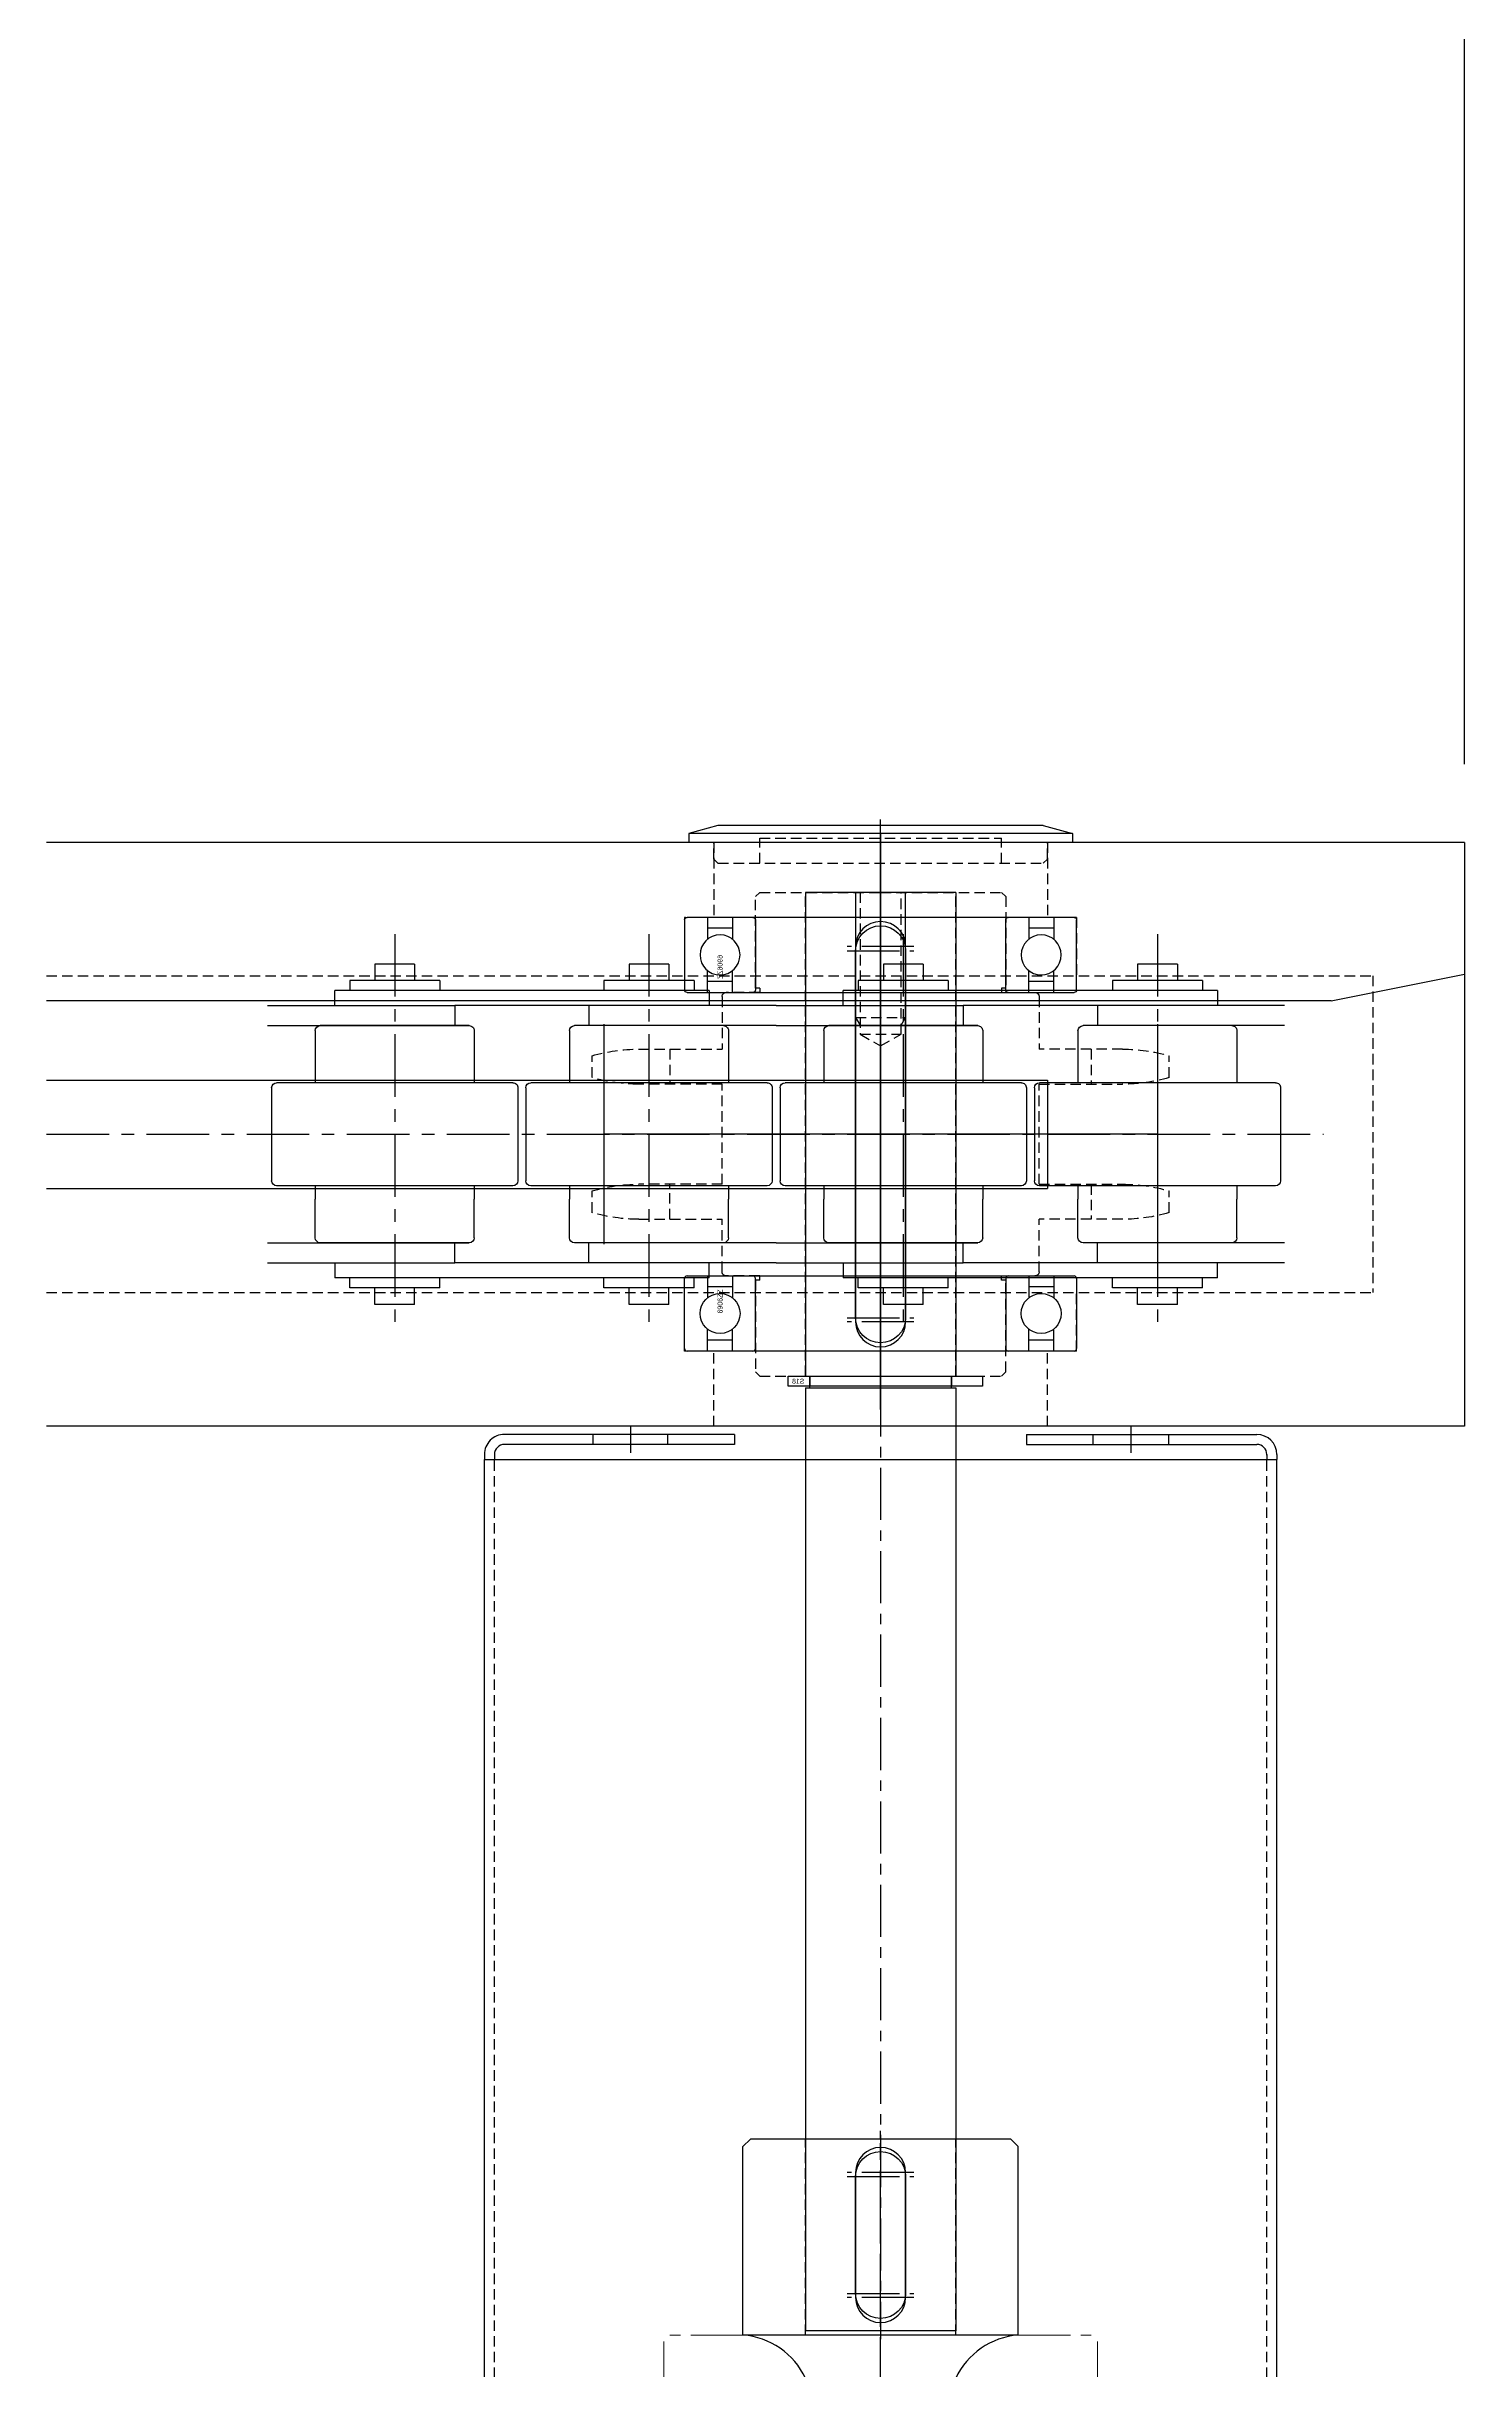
# Model space of a CAD drawing. Header units: inches. Extents: x 0 to 77285, y -118 to 40065.
# Drawn here: x 68326.7 to 68496.7, y 22825.1 to 23103.6 of the extents above; entities that cross this region are included whole.
import ezdxf
from ezdxf.enums import TextEntityAlignment as Align

# ---------------------------------------------------------------- set-up
doc = ezdxf.new("R2010")
doc.units = ezdxf.units.IN
doc.header["$LTSCALE"] = 5
doc.header["$MEASUREMENT"] = 0
for name, pattern in [('CENTER', [2, 1.25, -0.25, 0.25, -0.25]), ('HIDDEN', [0.375, 0.25, -0.125]), ('PHANTOM', [2.5, 1.25, -0.25, 0.25, -0.25, 0.25, -0.25])]:
    doc.linetypes.add(name, pattern=pattern)
for name, color, linetype in [('11', 1, 'CENTER'), ('22', 2, 'HIDDEN'), ('44', 4, 'Continuous'), ('B', 123, 'Continuous'), ('G', 231, 'Continuous'), ('T', 3, 'Continuous'), ('Y', 60, 'Continuous')]:
    doc.layers.add(name, color=color, linetype=linetype)
doc.layers.add('33', color=3, linetype='PHANTOM', lineweight=9)
doc.styles.add('SCI', font='')
doc.styles.get("Standard").update_dxf_attribs({"font": 'arial.ttf'})
doc.styles.get('SCI').set_extended_font_data('Gulim')
doc.dimstyles.new('SCH', dxfattribs={"dimtxt": 2.5, "dimasz": 2, "dimexe": 1.25, "dimexo": 0.625, "dimtad": 1, "dimdec": 8, "dimtxsty": 'SCI', "dimcen": 2.5, "dimclrd": 4, "dimclre": 4, "dimclrt": 7, "dimadec": 8, "dimazin": 2, "dimtfac": 1, "dimtdec": 8, "dimtmove": 0, "dimatfit": 3, "dimfxl": 1, "dimarcsym": 0})

# ---------------------------------------------------------------- blocks, each defined once
blk = doc.blocks.new('A$C8800e7f5')
for p, q in [((0, -23.2), (0, 23.2)), ((0.3, 23.5), (8.7, 23.5)), ((9, 23.2), (9, -23.2)), ((0, 20.75), (2.63, 20.75)), ((1.31, 17.75), (1.31, 20.75)), ((9, 20.75), (6.37, 20.75)), ((7.69, 17.75), (7.69, 20.75)), ((0, 17.75), (2.63, 17.75)), ((9, 17.75), (6.37, 17.75)), ((0.3, 15), (8.7, 15)), ((8.7, -15), (0.3, -15)), ((0, -17.75), (2.63, -17.75)), ((1.31, -20.75), (1.31, -17.75)), ((9, -17.75), (6.37, -17.75)), ((7.69, -20.75), (7.69, -17.75)), ((0, -20.75), (2.63, -20.75)), ((9, -20.75), (6.37, -20.75)), ((8.7, -23.5), (0.3, -23.5))]:
    blk.add_line(p, q)
for centre in [(4.5, 19.25), (4.5, -19.25)]:
    blk.add_circle(centre, 2.4)
for centre, start, end in [((0.3, 23.2), 90, 180), ((8.7, 23.2), 0, 90), ((0.3, 15.3), 180, 270), ((8.7, 15.3), 270, 0), ((0.3, -15.3), 90, 180), ((8.7, -15.3), 0, 90), ((0.3, -23.2), 180, 270), ((8.7, -23.2), 270, 360)]:
    blk.add_arc(centre, 0.3, start, end)
at = {"layer": '11'}
blk.add_line((-1, 0), (10, 0), dxfattribs=at)
at = {"layer": '44'}
blk.add_text('6906ZZ', height=0.6, dxfattribs=at).set_placement((4.5, 18.95))
blk = doc.blocks.new('A$Ce9aabcbc')
for p, q in [((-7.01, 34.58), (-9.62, 34.58)), ((9.19, 34.58), (6.58, 34.58)), ((-10.42, 29), (-10.42, 19)), ((-6.22, 19), (-6.22, 29)), ((5.78, 19), (5.78, 29)), ((9.98, 29), (9.98, 19)), ((-10.42, 25.25), (-6.22, 25.25)), ((9.98, 25.25), (5.78, 25.25)), ((-17.22, 14.5), (-17.22, 18.5)), ((-16.72, 19), (-10.42, 19)), ((5.78, 19), (-6.22, 19)), ((16.28, 19), (9.98, 19)), ((16.78, 14.5), (16.78, 18.5)), ((-28.72, 15), (-29.22, 14.5)), ((-29.22, 14.5), (-29.22, 0)), ((-17.72, 15), (-28.72, 15)), ((-17.72, 14.5), (-17.72, 15)), ((-17.72, 14.5), (-17.22, 14.5)), ((17.28, 14.5), (16.78, 14.5)), ((17.28, 14.5), (17.28, 15)), ((17.28, 15), (28.28, 15)), ((28.28, 15), (28.78, 14.5)), ((28.78, 14.5), (28.78, 0)), ((28.78, 9), (-29.22, 9)), ((-29.22, 0), (-29.22, -14.5)), ((28.78, 0), (28.78, -14.5)), ((28.78, -9), (-29.22, -9)), ((-28.72, -15), (-29.22, -14.5)), ((-28.72, -15), (-17.72, -15)), ((-17.72, -15), (-17.72, -14.5)), ((-17.72, -14.5), (-17.22, -14.5)), ((-17.22, -14.5), (-17.22, -18.5)), ((16.78, -14.5), (16.78, -18.5)), ((17.28, -14.5), (16.78, -14.5)), ((17.28, -15), (17.28, -14.5)), ((28.28, -15), (17.28, -15)), ((28.28, -15), (28.78, -14.5)), ((-16.72, -19), (-10.42, -19)), ((-10.42, -29), (-10.42, -19)), ((-6.22, -19), (-6.22, -29)), ((5.78, -19), (-6.22, -19)), ((5.78, -19), (5.78, -29)), ((9.98, -29), (9.98, -19)), ((16.28, -19), (9.98, -19)), ((-10.42, -25.25), (-6.22, -25.25)), ((5.78, -25.25), (9.98, -25.25)), ((-7.01, -34.58), (-9.62, -34.58)), ((9.19, -34.58), (6.58, -34.58))]:
    blk.add_line(p, q)
at = {"linetype": 'Continuous'}
blk.add_line((-13.42, -33.19), (12.98, -33.19), dxfattribs=at)
for centre, radius, start, end in [((9.58, 29), 20, 163.7846, 180), ((-26.22, 29), 20, 0, 16.2154), ((25.78, 29), 20, 163.7846, 180), ((-10.02, 29), 20, 0, 16.2154), ((-16.72, 18.5), 0.5, 90, 180), ((16.28, 18.5), 0.5, 0, 90), ((-16.72, -18.5), 0.5, 180, 270), ((16.28, -18.5), 0.5, 270, 0), ((9.58, -29), 20, 180, 196.2154), ((-26.22, -29), 20, 343.7846, 0), ((25.78, -29), 20, 180, 196.2154), ((-10.02, -29), 20, 343.7846, 0)]:
    blk.add_arc(centre, radius, start, end)
at = {"layer": '11', "linetype": 'Continuous'}
for p, q in [((-13.42, 33.19), (12.98, 33.19)), ((-0.22, -33.19), (-0.22, 33.19)), ((32.78, 0), (-33.22, 0)), ((-13.42, -33.19), (12.98, -33.19))]:
    blk.add_line(p, q, dxfattribs=at)
blk = doc.blocks.new('FINALrf2040vrp-sc')
for p, q in [((8.2, 2.5), (8.2, 1.5)), ((8.2, 2.5), (17.2, 2.5)), ((10.715, 4.15), (14.685, 4.15)), ((10.715, 4.15), (10.715, 2.5)), ((14.685, 4.15), (14.685, 2.5)), ((17.2, 2.5), (17.2, 1.5)), ((33.6, 2.5), (42.6, 2.5)), ((33.6, 2.5), (33.6, 1.5)), ((36.115, 4.15), (36.115, 2.5)), ((36.115, 4.15), (40.085, 4.15)), ((40.085, 4.15), (40.085, 2.5)), ((42.6, 2.5), (42.6, 1.5)), ((0, 0), (18.7, 0)), ((6.7, 1.5), (44.1, 1.5)), ((6.7, 1.5), (6.7, 0)), ((18.7, 0), (32.1, 0)), ((18.7, 0), (18.7, -2)), ((32.1, 0), (32.1, -2)), ((50.8, 0), (32.1, 0)), ((44.1, 0), (44.1, 1.5)), ((0, -2), (20.14, -2)), ((50.8, -2), (30.66, -2)), ((30.66, -2), (45.54, -2)), ((4.76, -2.5), (4.76, -6.35)), ((20.64, -2.5), (20.64, -6.35)), ((30.16, -2.5), (30.16, -6.35)), ((46.04, -2.5), (46.04, -6.35)), ((4.76, -6.35), (4.76, -7.7)), ((20.64, -6.35), (20.64, -7.7)), ((30.16, -6.35), (30.16, -7.7)), ((46.04, -6.35), (46.04, -7.7)), ((0.4, -8.2), (0.4, -17.5)), ((0.9, -7.7), (24.5, -7.7)), ((25, -8.2), (25, -17.5)), ((25.8, -8.2), (25.8, -17.5)), ((26.3, -7.7), (49.9, -7.7)), ((50.4, -8.2), (50.4, -17.5)), ((0.9, -18), (24.5, -18)), ((4.76, -18), (4.76, -19.35)), ((20.64, -18), (20.64, -19.35)), ((26.3, -18), (49.9, -18)), ((30.16, -18), (30.16, -19.35)), ((46.04, -18), (46.04, -19.35)), ((4.76, -23.2), (4.76, -19.35)), ((20.64, -23.2), (20.64, -19.35)), ((30.16, -23.2), (30.16, -19.35)), ((46.04, -23.2), (46.04, -19.35)), ((0, -23.7), (20.14, -23.7)), ((18.7, -25.7), (18.7, -23.7)), ((30.66, -23.7), (45.54, -23.7)), ((50.8, -23.7), (30.66, -23.7)), ((32.1, -25.7), (32.1, -23.7)), ((0, -25.7), (18.7, -25.7)), ((6.7, -27.2), (6.7, -25.7)), ((6.7, -27.2), (44.1, -27.2)), ((8.2, -28.2), (8.2, -27.2)), ((17.2, -28.2), (17.2, -27.2)), ((18.7, -25.7), (32.1, -25.7)), ((50.8, -25.7), (32.1, -25.7)), ((33.6, -28.2), (33.6, -27.2)), ((42.6, -28.2), (42.6, -27.2)), ((44.1, -25.7), (44.1, -27.2)), ((8.2, -28.2), (17.2, -28.2)), ((10.715, -29.85), (10.715, -28.2)), ((10.715, -29.85), (14.685, -29.85)), ((14.685, -29.85), (14.685, -28.2)), ((33.6, -28.2), (42.6, -28.2)), ((36.115, -29.85), (36.115, -28.2)), ((36.115, -29.85), (40.085, -29.85)), ((40.085, -29.85), (40.085, -28.2))]:
    blk.add_line(p, q)
for centre, start, end in [((5.26, -2.5), 90, 180), ((20.14, -2.5), 0, 90), ((30.66, -2.5), 90, 180), ((45.54, -2.5), 0, 90), ((0.9, -8.2), 90, 180), ((24.5, -8.2), 0, 90), ((26.3, -8.2), 90, 180), ((49.9, -8.2), 0, 90), ((0.9, -17.5), 180, 270), ((24.5, -17.5), 270, 0), ((26.3, -17.5), 180, 270), ((49.9, -17.5), 270, 0), ((5.26, -23.2), 180, 270), ((20.14, -23.2), 270, 0), ((30.66, -23.2), 180, 270), ((45.54, -23.2), 270, 0)]:
    blk.add_arc(centre, 0.5, start, end)
at = {"layer": '11'}
for p, q in [((12.7, 7.15), (12.7, -32.85)), ((38.1, 7.15), (38.1, -32.85))]:
    blk.add_line(p, q, dxfattribs=at)
blk = doc.blocks.new('A$C006C2B59')
at = {"layer": '11'}
blk.add_line((-60.19, 0), (67.37, 0), dxfattribs=at)
at = {"rotation": 179.9999999999999}
for p in [(12.7, -12.85), (63.5, -12.85)]:
    blk.add_blockref('FINALrf2040vrp-sc', p, dxfattribs=at)
blk = doc.blocks.new('A$Ccf8f4fcd')
for p, q in [((3.4, 47.5), (4, 47.5)), ((296, 47.5), (4, 47.5)), ((4, -47.5), (4, 47.5)), ((1, 17.5), (1, 45.1)), ((2.2, 17.5), (2.2, 45.1)), ((3.4, 46.3), (4, 46.3)), ((1, 17.5), (2.2, 17.5)), ((1, -17.5), (1, -45.1)), ((1, -17.5), (2.2, -17.5)), ((2.2, -17.5), (2.2, -45.1)), ((3.4, -46.3), (4, -46.3)), ((3.4, -47.5), (4, -47.5)), ((296, -47.5), (4, -47.5))]:
    blk.add_line(p, q)
for centre, radius, start, end in [((3.4, 45.1), 2.4, 90, 180), ((3.4, 45.1), 1.2, 90, 180), ((3.4, -45.1), 2.4, 180, 270), ((3.4, -45.1), 1.2, 180, 270)]:
    blk.add_arc(centre, radius, start, end)
at = {"layer": '11'}
for p, q in [((0, 30), (3.2, 30)), ((0, -30), (3.2, -30))]:
    blk.add_line(p, q, dxfattribs=at)
at = {"layer": '22'}
for p, q in [((296, 46.3), (3.4, 46.3)), ((1, 34.5), (2.2, 34.5)), ((2.2, 25.5), (1, 25.5)), ((2.2, -25.5), (1, -25.5)), ((1, -34.5), (2.2, -34.5)), ((296, -46.3), (4, -46.3))]:
    blk.add_line(p, q, dxfattribs=at)
blk = doc.blocks.new('A$Ce0788daf')
for p, q in [((-35, 170), (35, 170)), ((-35, 170), (-35, 0)), ((35, 170), (35, 0)), ((-37, 119.5), (-36.06, 123)), ((-36.06, 123), (-35, 123)), ((-36.06, 123), (-36.06, 77)), ((-6.5, 120), (6.5, 120)), ((-6.5, 0), (-6.5, 120)), ((6.5, 0), (6.5, 120)), ((-37, 119.5), (-37, 80.5)), ((-37, 80.5), (-36.06, 77)), ((-36.06, 77), (-35, 77))]:
    blk.add_line(p, q)
at = {"layer": '11'}
for p, q in [((-31.5, 100), (-38, 100)), ((-36, 100), (36, 100))]:
    blk.add_line(p, q, dxfattribs=at)
at = {"layer": '22'}
for p, q in [((-19, 159), (19, 159)), ((-19, 0), (-19, 159)), ((19, 0), (19, 159)), ((-26, 123.5), (-26, 76.5)), ((-26, 123.5), (-19, 123.5)), ((26, 123.5), (19, 123.5)), ((26, 123.5), (26, 76.5)), ((-35, 120), (-26, 120)), ((-33, 120), (-35, 120)), ((-32.5, 119.5), (-33, 120)), ((35, 120), (26, 120)), ((-32.5, 80.5), (-32.5, 119.5)), ((-32.5, 114.5), (-35.5, 114.5)), ((-35.5, 85.5), (-35.5, 114.5)), ((-32.5, 85.5), (-35.5, 85.5)), ((-35, 80), (-26, 80)), ((-33, 80), (-35, 80)), ((-32.5, 80.5), (-33, 80)), ((35, 80), (26, 80)), ((-26, 76.5), (-19, 76.5)), ((26, 76.5), (19, 76.5))]:
    blk.add_line(p, q, dxfattribs=at)
at = {"layer": 'G'}
for q in [(-19.2, 170), (-16, 0)]:
    blk.add_line((-16, 154), q, dxfattribs=at)
at = {"layer": '22', "xscale": -1, "rotation": 180}
blk.add_blockref('A$Ce9aabcbc', (0.22, 100), dxfattribs=at)
at = {"layer": '44', "xscale": -1, "rotation": 180}
blk.add_blockref('A$C8800e7f5', (-26, 100), dxfattribs=at)
at = {"layer": '44', "rotation": 180}
blk.add_blockref('A$C8800e7f5', (26, 100), dxfattribs=at)
at = {"layer": 'B', "xscale": -1.200000000000001, "yscale": 1.200000000000001, "zscale": 1.200000000000001, "rotation": 270}
blk.add_blockref('A$C006C2B59', (0, 72.23), dxfattribs=at)
at = {"layer": 'Y'}
blk.add_blockref('A$Ccf8f4fcd', (35, 100), dxfattribs=at)
blk = doc.blocks.new('A$C4dd189f2')
for p, q in [((0.9, 16.5), (0, 15.6)), ((0, -15.6), (0, 15.6)), ((23.5, 16.5), (0.9, 16.5)), ((23.5, -16.5), (23.5, 16.5)), ((31.4, 16.5), (97.6, 16.5)), ((31.4, 10), (31.4, 16.5)), ((53.71, 15.13), (41.95, 15.13)), ((75.29, 15.13), (87.05, 15.13)), ((97.6, 10), (97.6, 16.5)), ((105.5, -16.5), (105.5, 16.5)), ((105.5, 16.5), (128.1, 16.5)), ((128.1, 16.5), (129, 15.6)), ((129, -15.6), (129, 15.6)), ((57.5, -11.34), (57.5, 11.34)), ((71.5, -11.34), (71.5, 11.34)), ((40.5, 9), (28.67, 9)), ((31.4, 10), (30.5, 9.1)), ((30.5, -9.1), (30.5, 9.1)), ((55.33, 10), (31.4, 10)), ((50.5, 9.1), (49.6, 10)), ((50.5, -9.1), (50.5, 9.1)), ((57.5, 9), (71.5, 9)), ((73.67, 10), (97.6, 10)), ((78.5, 9.1), (79.4, 10)), ((78.5, -9.1), (78.5, 9.1)), ((88.5, 9), (100.33, 9)), ((97.6, 10), (98.5, 9.1)), ((98.5, -9.1), (98.5, 9.1)), ((40.5, -9), (28.67, -9)), ((30.5, -9.1), (31.4, -10)), ((31.4, -14.07), (31.4, -10)), ((55.33, -10), (31.4, -10)), ((50.5, -9.1), (49.6, -10)), ((57.5, -9), (71.5, -9)), ((73.67, -10), (97.6, -10)), ((78.5, -9.1), (79.4, -10)), ((88.5, -9), (100.33, -9)), ((98.5, -9.1), (97.6, -10)), ((97.6, -14.07), (97.6, -10)), ((0.9, -16.5), (0, -15.6)), ((23.5, -16.5), (0.9, -16.5)), ((31.4, -14.07), (33.83, -16.5)), ((33.83, -16.5), (95.17, -16.5)), ((53.71, -15.13), (41.95, -15.13)), ((75.29, -15.13), (87.05, -15.13)), ((97.6, -14.07), (95.17, -16.5)), ((105.5, -16.5), (128.1, -16.5)), ((128.1, -16.5), (129, -15.6))]:
    blk.add_line(p, q)
for centre in [(40.5, 0), (88.5, 0)]:
    blk.add_circle(centre, 4.5)
for centre, radius, start, end in [((32.57, 17.22), 9.1, 184.5609, 244.6454), ((41.99, 30.3), 15.17, 245.4717, 269.8551), ((53.71, 11.34), 3.79, 0, 90), ((75.29, 11.34), 3.79, 90, 180), ((87.01, 30.3), 15.17, 270.1449, 294.5283), ((96.43, 17.22), 9.1, 295.3546, 355.4391), ((40.5, 0), 9, 270, 90), ((54.92, 7.09), 2.93, 28.6261, 81.9671), ((74.08, 7.09), 2.93, 98.0329, 151.3739), ((88.5, 0), 9, 90, 270), ((32.57, -17.22), 9.1, 115.3546, 175.4391), ((54.92, -7.09), 2.93, 278.0329, 331.3739), ((74.08, -7.09), 2.93, 208.6261, 261.9671), ((96.43, -17.22), 9.1, 4.5609, 64.6454), ((53.71, -11.34), 3.79, 270, 0), ((75.29, -11.34), 3.79, 180, 270), ((46.63, -67.68), 52.75, 95.0959, 104.0463), ((82.37, -67.68), 52.75, 75.9537, 84.9041)]:
    blk.add_arc(centre, radius, start, end)
at = {"layer": '11'}
blk.add_line((-1, 0), (130, 0), dxfattribs=at)
at = {"layer": '22'}
for p, q in [((23.5, 9), (0, 9)), ((105.5, 9), (129, 9)), ((23.5, -9), (0, -9)), ((105.5, -9), (129, -9))]:
    blk.add_line(p, q, dxfattribs=at)
at = {"layer": '33'}
for p, q in [((23.5, 26), (105.5, 26)), ((23.5, 16.5), (23.5, 26)), ((105.5, 16.5), (105.5, 26)), ((23.5, -16.5), (23.5, -26)), ((105.5, -16.5), (105.5, -26)), ((23.5, -26), (105.5, -26))]:
    blk.add_line(p, q, dxfattribs=at)
blk = doc.blocks.new('A$Cb4b9b0e3')
blk.add_lwpolyline([(-7, 6, 1), (-7, 0), (7, 0, 1), (7, 6)], format="xyb", close=True)
at = {"layer": '11'}
for p, q in [((-7, -1), (-7, 7)), ((7, -1), (7, 7)), ((-11, 3), (11, 3))]:
    blk.add_line(p, q, dxfattribs=at)
blk = doc.blocks.new('A$C86e46ec1')
blk.add_lwpolyline([(-22, 6, 1), (-22, 0), (22, 0, 1), (22, 6)], format="xyb", close=True)
at = {"layer": '11'}
for p, q in [((-22, -1), (-22, 7)), ((22, -1), (22, 7)), ((-26, 3), (26, 3))]:
    blk.add_line(p, q, dxfattribs=at)
blk = doc.blocks.new('A$Ce22e4b8e')
for p, q in [((-1.2, 11.1), (-1.2, -12.2)), ((0, 11.1), (-1.2, 11.1)), ((-1.2, 8.5), (0, 8.5)), ((0, -12.2), (0, 11.1)), ((-1.2, -8.5), (0, -8.5)), ((-1.2, -12.2), (0, -12.2))]:
    blk.add_line(p, q)
at = {"layer": '11'}
blk.add_line((-2.2, 0), (1.15, 0), dxfattribs=at)
at = {"layer": '44', "style": 'SCI'}
blk.add_text('S18', height=0.6, rotation=90, dxfattribs=at).set_placement((-0.58, 9.14), align=Align.MIDDLE_LEFT)
blk = doc.blocks.new('A$C368f4b2e')
for p, q in [((-172.5, 9), (-172.5, -9)), ((-172.5, 9), (-114.5, 9)), ((-114.5, -9), (-114.5, 9)), ((-113.1, 8.5), (-114.5, 8.5)), ((-113.1, -9), (-113.1, 9)), ((-113.1, 9), (0, 9)), ((0, 9), (0, -9)), ((-121, 3), (-166, 3)), ((-4, 3), (-19, 3)), ((-166, -3), (-121, -3)), ((-19, -3), (-4, -3)), ((-172.5, -9), (-114.5, -9)), ((-113.1, -8.5), (-114.5, -8.5)), ((-113.1, -9), (0, -9))]:
    blk.add_line(p, q)
for centre, start, end in [((-166, 0), 90, 270), ((-121, 0), 270, 90), ((-19, 0), 90, 270), ((-4, 0), 270, 90)]:
    blk.add_arc(centre, 3, start, end)
at = {"layer": '11'}
for p, q in [((-166, 4), (-166, -4)), ((-121, 4), (-121, -4)), ((-19, 4), (-19, -4)), ((-4, 4), (-4, -4)), ((-173.5, 0), (1, 0))]:
    blk.add_line(p, q, dxfattribs=at)
at = {"layer": '22'}
for p, q in [((-157.5, -3), (-157.5, 3)), ((-155.5, 2.46), (-172.5, 2.46)), ((-154.08, 0), (-155.5, 2.46)), ((-155.5, -2.46), (-155.5, 2.46)), ((-155.5, -2.46), (-154.08, 0)), ((-172.5, -2.46), (-155.5, -2.46))]:
    blk.add_line(p, q, dxfattribs=at)
at = {"layer": 'T'}
for p, q in [((-157.5, 3), (-172.5, 3)), ((-156.56, 2.46), (-157.5, 3)), ((-157.5, -3), (-156.56, -2.46)), ((-172.5, -3), (-157.5, -3))]:
    blk.add_line(p, q, dxfattribs=at)
blk = doc.blocks.new('A$Cbcba0291')
blk.add_blockref('A$C368f4b2e', (172.5, 0))
at = {"layer": '44', "rotation": 180}
blk.add_blockref('A$C4dd189f2', (278.5, 0), dxfattribs=at)
at = {"layer": '44', "xscale": -1, "rotation": 180}
blk.add_blockref('A$Ce22e4b8e', (59.2, 0), dxfattribs=at)
at = {"layer": '44', "xscale": -1}
for name, p in [('A$C86e46ec1', (29, -3)), ('A$Cb4b9b0e3', (161, -3))]:
    blk.add_blockref(name, p, dxfattribs=at)
blk = doc.blocks.new('A$C49a8f0fe')
at = {"rotation": 90}
for name, p in [('A$Cbcba0291', (420, -214)), ('A$Ce0788daf', (520, -185))]:
    blk.add_blockref(name, p, dxfattribs=at)
blk = doc.blocks.new('*D700')
at = {"color": 4, "lineweight": -2, "transparency": 16777216}
for p, q in [((68169.16, 23071.07), (68169.16, 23194.01)), ((68496.66, 23017.57), (68496.66, 23194.01)), ((68199.16, 23175.26), (68466.66, 23175.26))]:
    blk.add_line(p, q, dxfattribs=at)
at = {"color": 4, "transparency": 16777216}
for points in [[(68199.16, 23180.26), (68199.16, 23170.26), (68169.16, 23175.26)], [(68466.66, 23180.26), (68466.66, 23170.26), (68496.66, 23175.26)]]:
    blk.add_solid(points, dxfattribs=at)
at = {"layer": 'Defpoints', "color": 0, "transparency": 16777216}
for p in [(68496.66, 23175.26), (68169.16, 23061.7, 0), (68496.66, 23008.2)]:
    blk.add_point(p, dxfattribs=at)
at = {"color": 7, "transparency": 16777216, "insert": (68332.91, 23206.18), "char_height": 37.5, "attachment_point": 5, "style": 'SCI'}
blk.add_mtext('327,5', dxfattribs=at)
blk = doc.blocks.new('*D702')
at = {"color": 4, "lineweight": -2, "transparency": 16777216}
for p, q in [((65936.66, 23010.89), (65936.66, 23314.87)), ((68496.66, 23017.57), (68496.66, 23314.87)), ((65966.66, 23296.12), (68466.66, 23296.12))]:
    blk.add_line(p, q, dxfattribs=at)
at = {"color": 4, "transparency": 16777216}
for points in [[(65966.66, 23301.12), (65966.66, 23291.12), (65936.66, 23296.12)], [(68466.66, 23301.12), (68466.66, 23291.12), (68496.66, 23296.12)]]:
    blk.add_solid(points, dxfattribs=at)
at = {"layer": 'Defpoints', "color": 0, "transparency": 16777216}
for p in [(68496.66, 23296.12), (68496.66, 23008.2), (65936.66, 23001.52)]:
    blk.add_point(p, dxfattribs=at)
at = {"color": 7, "transparency": 16777216, "insert": (67216.66, 23324.72), "char_height": 37.5, "attachment_point": 5, "style": 'SCI'}
blk.add_mtext('2560', dxfattribs=at)

msp = doc.modelspace()

# ---------------------------------------------------------------- block references
at = {"rotation": 180}
msp.add_blockref('A$C49a8f0fe', (68846.66475756, 22788.19522408), dxfattribs=at)

# ---------------------------------------------------------------- dimensions: what is measured, and where the dimension line sits
for base, p1, picture, middle in [((68496.6647575576, 23296.1181043683), (65936.6647575576, 23001.5157321591), '*D702', (67216.6647575576, 23324.7174718783)), ((68496.6647575576, 23175.2635621308), (68169.1647575575, 23061.6952240834, 0.0000000034), '*D700', (68332.9147575576, 23206.1848337686))]:
    dim = msp.add_linear_dim(base=base, p1=p1, p2=(68496.6647575576, 23008.1952240834), dimstyle='SCH', override={"dimscale": 15})
    dim.commit()
    dim.dimension.update_dxf_attribs({"geometry": picture, "text_midpoint": middle})

doc.saveas('drawing.dxf')
